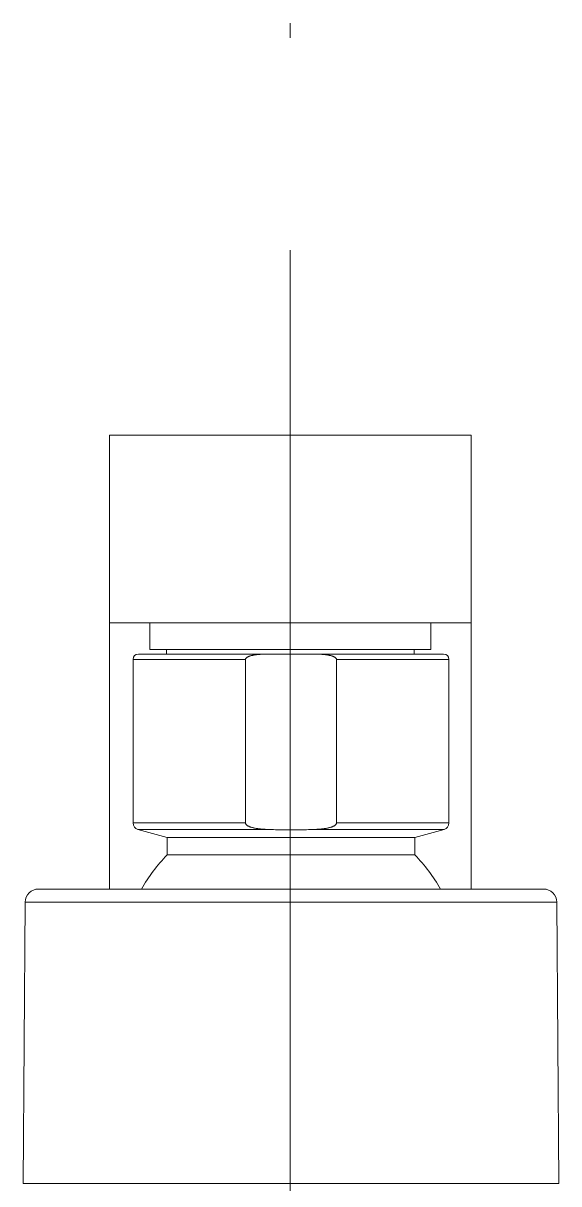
# Model space of a CAD drawing. Extents: x 8896 to 12055, y -91 to 2224.
# Drawn here: x 9861.8 to 9901.8, y 1298.7 to 1385.4 of the extents above; entities that cross this region are included whole.
import ezdxf

# ---------------------------------------------------------------- set-up
doc = ezdxf.new("R2010")
doc.units = 0
doc.header["$LTSCALE"] = 10
doc.header["$MEASUREMENT"] = 0
doc.linetypes.add('CENTER2', pattern=[28.575, 19.05, -3.175, 3.175, -3.175])
doc.layers.add('1', color=7, linetype='CONTINUOUS')
doc.layers.add('Cneter', color=1, linetype='CENTER2', lineweight=13)

msp = doc.modelspace()

# ---------------------------------------------------------------- linework, layer by layer
at = {"layer": '1', "color": 7, "linetype": 'Continuous', "lineweight": 18}
for p, q in [((9868.262, 1354.567), (9868.262, 1340.567)), ((9895.262, 1354.567), (9868.262, 1354.567)), ((9895.262, 1340.567), (9895.262, 1354.567)), ((9868.262, 1320.675), (9868.262, 1340.567)), ((9868.262, 1340.567), (9895.262, 1340.567)), ((9871.262, 1340.567), (9871.262, 1338.567)), ((9892.262, 1338.567), (9892.262, 1340.567)), ((9895.262, 1340.567), (9895.262, 1320.675)), ((9870.014, 1337.827), (9870.014, 1325.608)), ((9870.014, 1337.827), (9870.014, 1337.827)), ((9870.414, 1338.227), (9880.307, 1338.227)), ((9871.262, 1338.567), (9892.262, 1338.567)), ((9872.512, 1338.567), (9872.512, 1338.227)), ((9878.415, 1325.608), (9878.415, 1337.827)), ((9880.307, 1338.227), (9883.321, 1338.227)), ((9883.321, 1338.227), (9893.214, 1338.227)), ((9885.212, 1325.608), (9885.212, 1337.827)), ((9891.012, 1338.227), (9891.012, 1338.567)), ((9893.614, 1325.608), (9893.614, 1337.827)), ((9893.614, 1337.827), (9893.614, 1337.827)), ((9870.382, 1325.126), (9872.564, 1324.527)), ((9870.382, 1325.126), (9880.079, 1325.126)), ((9893.246, 1325.126), (9883.548, 1325.126)), ((9891.064, 1324.527), (9893.246, 1325.126)), ((9872.564, 1323.219), (9872.564, 1324.527)), ((9872.564, 1324.527), (9891.064, 1324.527)), ((9891.064, 1324.527), (9891.064, 1323.219)), ((9872.564, 1323.219), (9891.064, 1323.219)), ((9900.667, 1320.674), (9862.96, 1320.674)), ((9900.667, 1320.674), (9900.667, 1320.674)), ((9861.961, 1319.681), (9861.814, 1298.674)), ((9901.814, 1298.674), (9901.667, 1319.681)), ((9901.814, 1298.674), (9861.814, 1298.674))]:
    msp.add_line(p, q, dxfattribs=at)
at = {"layer": '1', "color": 7, "linetype": 'Continuous', "lineweight": 13}
for p, q in [((9870.014, 1337.827), (9878.415, 1337.827)), ((9885.212, 1337.827), (9893.614, 1337.827)), ((9870.014, 1325.608), (9878.415, 1325.608)), ((9870.014, 1325.608), (9870.014, 1325.608)), ((9885.212, 1325.608), (9893.614, 1325.608)), ((9870.382, 1325.126), (9870.382, 1325.126)), ((9901.667, 1319.681), (9861.961, 1319.681)), ((9901.667, 1319.681), (9901.667, 1319.681))]:
    msp.add_line(p, q, dxfattribs=at)
at = {"layer": '1', "color": 7, "linetype": 'Continuous', "lineweight": 18}
for centre, radius, start, end in [((9870.414, 1337.827), 0.4, 90, 180), ((9893.214, 1337.827), 0.4, 0, 90), ((9870.514, 1325.608), 0.5, 180, 254.64986), ((9893.114, 1325.608), 0.5, 285.35014, 0), ((9881.814, 1314.227), 12.9, 135.81181, 150.01417), ((9881.814, 1314.227), 12.9, 29.98533, 44.18819), ((9862.96, 1319.674), 1, 90, 179.6), ((9900.667, 1319.674), 1, 0.4, 90)]:
    msp.add_arc(centre, radius, start, end, dxfattribs=at)
for points in [[(9878.415, 1337.827), (9878.415, 1337.836), (9878.417, 1337.855), (9878.429, 1337.886), (9878.449, 1337.916), (9878.477, 1337.946), (9878.512, 1337.974), (9878.555, 1338.002), (9878.605, 1338.028), (9878.663, 1338.052), (9878.727, 1338.076), (9878.8, 1338.098), (9878.881, 1338.119), (9878.971, 1338.138), (9879.071, 1338.156), (9879.18, 1338.172), (9879.3, 1338.187), (9879.432, 1338.199), (9879.577, 1338.209), (9879.736, 1338.217), (9879.909, 1338.223), (9880.097, 1338.226), (9880.235, 1338.227), (9880.307, 1338.227)], [(9885.212, 1337.827), (9885.212, 1337.836), (9885.21, 1337.855), (9885.199, 1337.886), (9885.179, 1337.916), (9885.151, 1337.946), (9885.115, 1337.974), (9885.073, 1338.001), (9885.023, 1338.027), (9884.965, 1338.052), (9884.901, 1338.076), (9884.828, 1338.098), (9884.747, 1338.119), (9884.657, 1338.138), (9884.558, 1338.156), (9884.448, 1338.172), (9884.328, 1338.187), (9884.196, 1338.199), (9884.051, 1338.209), (9883.893, 1338.217), (9883.719, 1338.223), (9883.53, 1338.226), (9883.392, 1338.227), (9883.321, 1338.227)], [(9880.079, 1325.126), (9880.012, 1325.129), (9879.882, 1325.135), (9879.705, 1325.147), (9879.543, 1325.162), (9879.395, 1325.178), (9879.261, 1325.197), (9879.138, 1325.217), (9879.027, 1325.24), (9878.927, 1325.264), (9878.836, 1325.289), (9878.756, 1325.317), (9878.684, 1325.345), (9878.62, 1325.375), (9878.565, 1325.406), (9878.519, 1325.438), (9878.48, 1325.472), (9878.45, 1325.506), (9878.43, 1325.541), (9878.418, 1325.576), (9878.415, 1325.598), (9878.415, 1325.608)], [(9883.548, 1325.126), (9883.616, 1325.129), (9883.745, 1325.135), (9883.923, 1325.147), (9884.085, 1325.162), (9884.232, 1325.178), (9884.367, 1325.197), (9884.49, 1325.217), (9884.601, 1325.24), (9884.701, 1325.264), (9884.791, 1325.289), (9884.872, 1325.317), (9884.944, 1325.345), (9885.007, 1325.375), (9885.062, 1325.406), (9885.109, 1325.438), (9885.148, 1325.472), (9885.177, 1325.506), (9885.198, 1325.541), (9885.21, 1325.576), (9885.212, 1325.598), (9885.212, 1325.608)], [(9883.548, 1325.126), (9883.163, 1325.11), (9882.392, 1325.089), (9881.235, 1325.089), (9880.465, 1325.11), (9880.079, 1325.126)]]:
    msp.add_open_spline(points, degree=3, dxfattribs=at)
at = {"layer": 'Cneter', "lineweight": 5, "ltscale": 0.5}
msp.add_line((9881.762, 415.889), (9881.762, 1385.351), dxfattribs=at)

doc.saveas('drawing.dxf')
